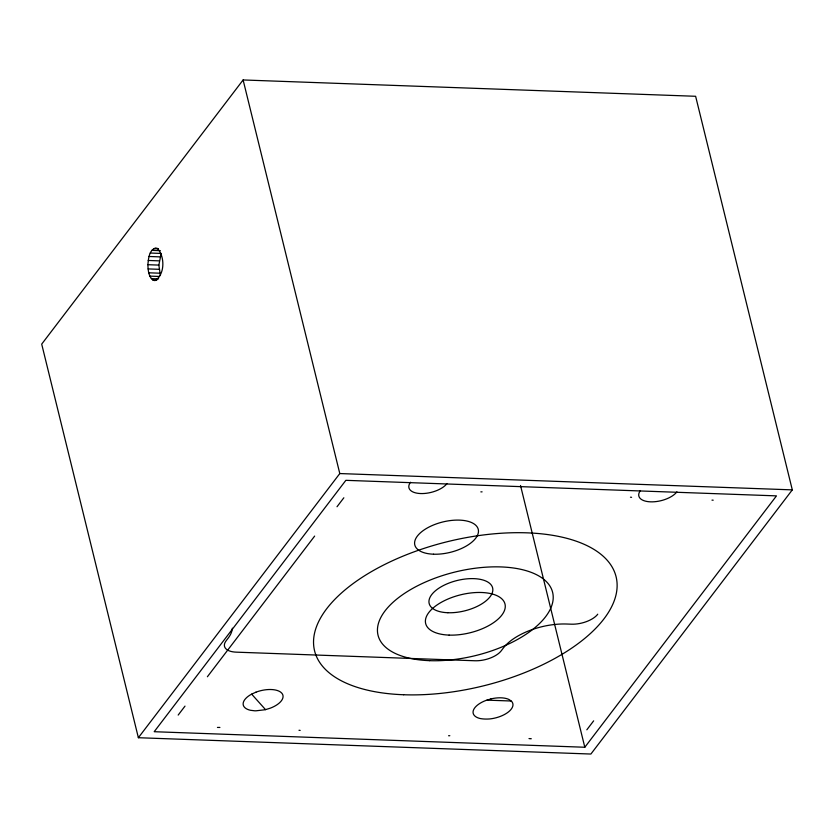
<?xml version="1.0" encoding="UTF-8"?>
<svg xmlns="http://www.w3.org/2000/svg" width="834" height="834" viewBox="0 0 834 834"><rect width="100%" height="100%" fill="white"/><g stroke="black" fill="none" stroke-linecap="round" stroke-linejoin="round"><path stroke-width="1.25" d="M147.899 264.701C148.41 258.811 148.984 250.21 155.52 247.959L157.417 248.407C165.049 256.465 165.017 274.73 154.957 280.61L153.06 280.161C148.452 276.596 148.077 270.08 147.899 264.701L158.846 265.097L160.43 275.408M158.846 265.097L161.202 253.432L150.256 253.036M243.111 79.96L41.7 344.119L138.371 737.715L590.889 754.04L792.3 489.871L695.629 96.285L243.111 79.96L339.792 473.556L138.371 737.715M178.174 715.072L185.002 706.117M207.395 676.749L314.647 536.085M337.019 506.738L343.848 497.783M597.738 614.189L597.196 614.887A20.423 9.779 -13.8 0 1 571.405 624.186L566.661 624.02A49.018 23.467 -13.8 0 0 503.371 647.997L501.265 650.77A20.423 9.779 -13.8 0 1 474.89 660.757L236.23 652.157A20.423 9.779 -13.8 0 1 226.097 640.846L228.214 638.073A49.018 23.467 -13.8 0 0 232.332 628.179M586.834 729.802L593.652 720.847M584.811 747.254L776.475 495.876L345.86 480.332L154.196 731.71L584.811 747.254L520.52 485.503M480.853 491.872L482.094 491.851M219.04 727.446L219.905 727.425M448.577 735.744L449.818 735.713M217.455 727.425L218.664 727.446M153.612 248.626L158.481 248.793M151.819 250.356L160.337 250.659M149.025 256.476L159.972 256.872M148.223 260.458L159.169 260.854M148.077 268.913L159.023 269.309M148.744 272.801L159.69 273.198M149.849 276.127L159.575 276.471M151.319 278.629L158.616 278.89M153.06 280.161L156.709 280.297M339.792 473.556L792.3 489.871M711.986 500.139L713.195 500.181M486.952 700.133L511.106 701.008M530.132 738.684L531.3 738.747M630.452 497.2L631.588 497.314M528.996 738.57L529.778 738.643M298.989 730.271L300.167 730.386M251.66 694.149L265.525 709.63M676.927 491.841A20.423 9.779 -13.8 0 1 650.551 501.839A20.423 9.779 -13.8 0 1 640.429 490.528M447.014 483.553A20.423 9.779 -13.8 0 1 420.649 493.551A20.423 9.779 -13.8 0 1 410.516 482.24M255.934 692.178L251.357 694.284A20.423 9.779 -13.8 0 0 250.534 710.297L253.817 710.693A6.714 3.211 -13.8 0 0 256.288 710.776L265.191 709.734L270.258 708.181A20.423 9.779 -13.8 0 0 281.746 693.117A20.423 9.779 -13.8 0 0 255.934 692.178M490.913 698.913L485.847 700.477A20.423 9.779 -13.8 0 0 480.436 718.585A25.416 12.166 -13.8 0 0 489.881 718.929A20.423 9.779 -13.8 0 0 511.649 701.404L509.167 699.58A20.423 9.779 -13.8 0 0 490.913 698.913M449.099 635.101A40.856 19.557 -13.8 0 0 505.06 604.285A40.856 19.557 -13.8 0 0 441.853 602.002A40.856 19.557 -13.8 0 0 449.099 635.101M403.614 694.743A155.228 74.299 -13.8 0 0 616.295 577.649A155.228 74.299 -13.8 0 0 376.103 568.986A155.228 74.299 -13.8 0 0 403.614 694.743M429.604 660.664A89.874 43.014 -13.8 0 0 552.734 592.87A89.874 43.014 -13.8 0 0 413.674 587.855A89.874 43.014 -13.8 0 0 429.604 660.664M447.889 612.729A32.682 15.648 -13.8 0 0 492.665 588.074A32.682 15.648 -13.8 0 0 442.103 586.25A32.682 15.648 -13.8 0 0 447.889 612.729M433.524 554.203A32.682 15.648 -13.8 0 0 478.299 529.559A32.682 15.648 -13.8 0 0 427.727 527.734A32.682 15.648 -13.8 0 0 433.524 554.203"/></g></svg>
